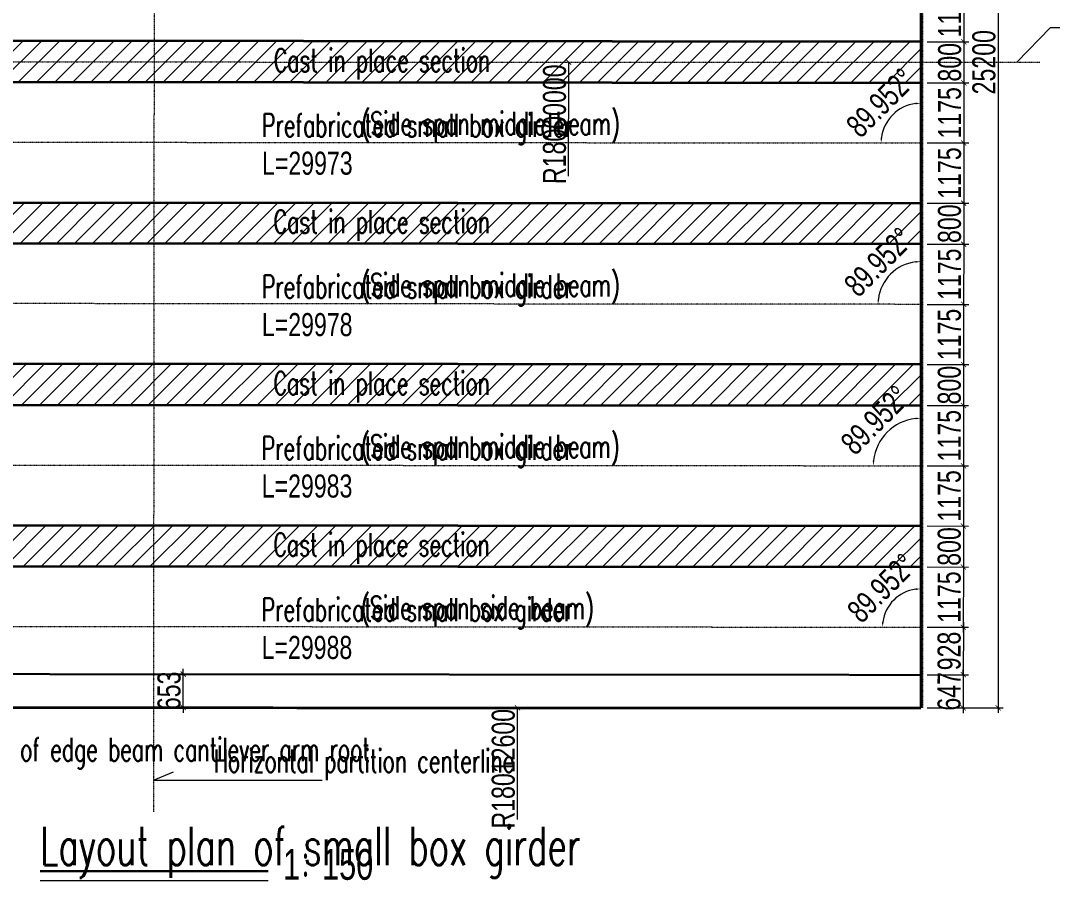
# Model space of a CAD drawing. Extents: x -2667085 to 4, y -2479164 to 2.
# Drawn here: x -2412467 to -2392323, y -2408643 to -2391865 of the extents above; entities that cross this region are included whole.
import ezdxf

# ---------------------------------------------------------------- set-up
doc = ezdxf.new("R2010")
doc.units = 0
doc.header["$MEASUREMENT"] = 0
doc.header["$PDMODE"] = 3
for name, pattern in [('DASHDOT', [1, 0.5, -0.25, 0, -0.25]), ('DASHED', [0.75, 0.5, -0.25]), ('ZXX0', [30, 13, -2, 0.5, -2, 12.5])]:
    doc.linetypes.add(name, pattern=pattern)
doc.layers.get('0').update_dxf_attribs({"linetype": 'CONTINUOUS'})
doc.layers.get('DEFPOINTS').update_dxf_attribs({"linetype": 'CONTINUOUS'})
for name, color, linetype, lineweight in [('桥－总－中心线', 1, 'ZXX0', 13), ('桥－构造轮廓－实线', 4, 'CONTINUOUS', 35), ('桥－构造轮廓－虚线', 3, 'DASHED', 25), ('桥－综合标注', 31, 'CONTINUOUS', 13), ('桥－综合说明', 7, 'CONTINUOUS', 13)]:
    doc.layers.add(name, color=color, linetype=linetype, lineweight=lineweight)
doc.styles.add('SMEDI', font='smsim.shx', dxfattribs={"width": 0.75, "bigfont": 'smfs.shx'})
doc.styles.add('TONGJI-FONT', font='simplex.shx', dxfattribs={"width": 0.65})
doc.dimstyles.new('1-150', dxfattribs={"dimtxt": 450, "dimasz": 100, "dimexe": 100, "dimexo": 125, "dimgap": 50, "dimtad": 1, "dimdec": 0, "dimtxsty": 'SMEDI', "dimblk": 'ARCHTICK', "dimcen": 2.5, "dimdle": 100, "dimclrd": 256, "dimclre": 256, "dimclrt": 256, "dimazin": 3, "dimtfac": 1, "dimtdec": 0, "dimtix": 1, "dimtmove": 2, "dimatfit": 3, "dimldrblk": 'ARCHTICK', "dimfxl": 2, "dimlwd": -1, "dimlwe": -1, "dimarcsym": 0})
doc.dimstyles.new('1-150角度', dxfattribs={"dimtxt": 450, "dimasz": 100, "dimexe": 100, "dimexo": 125, "dimgap": 5, "dimtad": 1, "dimdec": 3, "dimtxsty": 'SMEDI', "dimcen": 2.5, "dimdle": 100, "dimclrd": 256, "dimclre": 256, "dimclrt": 256, "dimadec": 3, "dimazin": 3, "dimtfac": 1, "dimtdec": 3, "dimtmove": 2, "dimatfit": 3, "dimldrblk": 'ARCHTICK', "dimfxl": 2, "dimlwd": -1, "dimlwe": -1, "dimarcsym": 0})

# ---------------------------------------------------------------- blocks, each defined once
blk = doc.blocks.new('_ArchTick')
at = {"color": 0, "linetype": 'ByBlock', "const_width": 0.15}
blk.add_lwpolyline([(-0.5, -0.5), (0.5, 0.5)], dxfattribs=at)
blk = doc.blocks.new('*D424')
at = {"layer": 'DEFPOINTS', "color": 0, "transparency": 16777216}
for p in [(-2394892, -2391102), (-2394892, -2392277), (-2394052, -2392278)]:
    blk.add_point(p, dxfattribs=at)
at = {"layer": '桥－综合标注', "transparency": 16777216}
for p, q in [((-2394051, -2391003), (-2394052, -2392378)), ((-2394767, -2391102), (-2393951, -2391103)), ((-2394767, -2392277), (-2393952, -2392278))]:
    blk.add_line(p, q, dxfattribs=at)
at = {"layer": '桥－综合标注', "transparency": 16777216, "xscale": 100, "yscale": 100, "zscale": 100}
for p, rotation in [((-2394051, -2391103), 89.95225351686926), ((-2394052, -2392278), 269.9522535168692)]:
    blk.add_blockref('_ArchTick', p, dxfattribs=dict(at, rotation=rotation))
at = {"layer": '桥－综合标注', "transparency": 16777216, "insert": (-2394327, -2391690), "char_height": 450, "attachment_point": 5, "rotation": 89.9523, "style": 'SMEDI'}
blk.add_mtext('\\A1;1175', dxfattribs=at)
blk = doc.blocks.new('*D425')
at = {"layer": 'DEFPOINTS', "color": 0, "transparency": 16777216}
for p in [(-2394892, -2392277), (-2394892, -2393077), (-2394053, -2393078)]:
    blk.add_point(p, dxfattribs=at)
at = {"layer": '桥－综合标注', "transparency": 16777216}
for p, q in [((-2394052, -2392178), (-2394053, -2393178)), ((-2394767, -2392277), (-2393952, -2392278)), ((-2394767, -2393077), (-2393953, -2393078))]:
    blk.add_line(p, q, dxfattribs=at)
at = {"layer": '桥－综合标注', "transparency": 16777216, "xscale": 100, "yscale": 100, "zscale": 100}
for p, rotation in [((-2394052, -2392278), 89.95225351686926), ((-2394053, -2393078), 269.9522535168692)]:
    blk.add_blockref('_ArchTick', p, dxfattribs=dict(at, rotation=rotation))
at = {"layer": '桥－综合标注', "transparency": 16777216, "insert": (-2394327, -2392678), "char_height": 450, "attachment_point": 5, "rotation": 89.9523, "style": 'SMEDI'}
blk.add_mtext('\\A1;800', dxfattribs=at)
blk = doc.blocks.new('*D426')
at = {"layer": 'DEFPOINTS', "color": 0, "transparency": 16777216}
for p in [(-2394892, -2393077), (-2394892, -2394252), (-2394054, -2394253)]:
    blk.add_point(p, dxfattribs=at)
at = {"layer": '桥－综合标注', "transparency": 16777216}
for p, q in [((-2394053, -2392978), (-2394054, -2394353)), ((-2394767, -2393077), (-2393953, -2393078)), ((-2394767, -2394252), (-2393954, -2394253))]:
    blk.add_line(p, q, dxfattribs=at)
at = {"layer": '桥－综合标注', "transparency": 16777216, "xscale": 100, "yscale": 100, "zscale": 100}
for p, rotation in [((-2394053, -2393078), 89.95225351686926), ((-2394054, -2394253), 269.9522535168692)]:
    blk.add_blockref('_ArchTick', p, dxfattribs=dict(at, rotation=rotation))
at = {"layer": '桥－综合标注', "transparency": 16777216, "insert": (-2394328, -2393665), "char_height": 450, "attachment_point": 5, "rotation": 89.9523, "style": 'SMEDI'}
blk.add_mtext('\\A1;1175', dxfattribs=at)
blk = doc.blocks.new('*D427')
at = {"layer": 'DEFPOINTS', "color": 0, "transparency": 16777216}
for p in [(-2394892, -2394252), (-2394892, -2395427), (-2394055, -2395428)]:
    blk.add_point(p, dxfattribs=at)
at = {"layer": '桥－综合标注', "transparency": 16777216}
for p, q in [((-2394054, -2394153), (-2394055, -2395528)), ((-2394767, -2394252), (-2393954, -2394253)), ((-2394767, -2395427), (-2393955, -2395428))]:
    blk.add_line(p, q, dxfattribs=at)
at = {"layer": '桥－综合标注', "transparency": 16777216, "xscale": 100, "yscale": 100, "zscale": 100}
for p, rotation in [((-2394054, -2394253), 89.95225351686926), ((-2394055, -2395428), 269.9522535168692)]:
    blk.add_blockref('_ArchTick', p, dxfattribs=dict(at, rotation=rotation))
at = {"layer": '桥－综合标注', "transparency": 16777216, "insert": (-2394329, -2394840), "char_height": 450, "attachment_point": 5, "rotation": 89.9523, "style": 'SMEDI'}
blk.add_mtext('\\A1;1175', dxfattribs=at)
blk = doc.blocks.new('*D428')
at = {"layer": 'DEFPOINTS', "color": 0, "transparency": 16777216}
for p in [(-2394892, -2395427), (-2394892, -2396227), (-2394055, -2396228)]:
    blk.add_point(p, dxfattribs=at)
at = {"layer": '桥－综合标注', "transparency": 16777216}
for p, q in [((-2394767, -2395427), (-2393955, -2395428)), ((-2394055, -2395328), (-2394055, -2396328)), ((-2394767, -2396227), (-2393955, -2396228))]:
    blk.add_line(p, q, dxfattribs=at)
at = {"layer": '桥－综合标注', "transparency": 16777216, "xscale": 100, "yscale": 100, "zscale": 100}
for p, rotation in [((-2394055, -2395428), 89.95225351686926), ((-2394055, -2396228), 269.9522535168692)]:
    blk.add_blockref('_ArchTick', p, dxfattribs=dict(at, rotation=rotation))
at = {"layer": '桥－综合标注', "transparency": 16777216, "insert": (-2394330, -2395828), "char_height": 450, "attachment_point": 5, "rotation": 89.9523, "style": 'SMEDI'}
blk.add_mtext('\\A1;800', dxfattribs=at)
blk = doc.blocks.new('*D429')
at = {"layer": 'DEFPOINTS', "color": 0, "transparency": 16777216}
for p in [(-2394892, -2396227), (-2394892, -2397402), (-2394056, -2397403)]:
    blk.add_point(p, dxfattribs=at)
at = {"layer": '桥－综合标注', "transparency": 16777216}
for p, q in [((-2394767, -2396227), (-2393955, -2396228)), ((-2394055, -2396128), (-2394056, -2397503)), ((-2394767, -2397402), (-2393956, -2397403))]:
    blk.add_line(p, q, dxfattribs=at)
at = {"layer": '桥－综合标注', "transparency": 16777216, "xscale": 100, "yscale": 100, "zscale": 100}
for p, rotation in [((-2394055, -2396228), 89.95225351686926), ((-2394056, -2397403), 269.9522535168692)]:
    blk.add_blockref('_ArchTick', p, dxfattribs=dict(at, rotation=rotation))
at = {"layer": '桥－综合标注', "transparency": 16777216, "insert": (-2394331, -2396815), "char_height": 450, "attachment_point": 5, "rotation": 89.9523, "style": 'SMEDI'}
blk.add_mtext('\\A1;1175', dxfattribs=at)
blk = doc.blocks.new('*D430')
at = {"layer": 'DEFPOINTS', "color": 0, "transparency": 16777216}
for p in [(-2394892, -2397402), (-2394892, -2398577), (-2394057, -2398578)]:
    blk.add_point(p, dxfattribs=at)
at = {"layer": '桥－综合标注', "transparency": 16777216}
for p, q in [((-2394767, -2397402), (-2393956, -2397403)), ((-2394056, -2397303), (-2394057, -2398678)), ((-2394767, -2398577), (-2393957, -2398578))]:
    blk.add_line(p, q, dxfattribs=at)
at = {"layer": '桥－综合标注', "transparency": 16777216, "xscale": 100, "yscale": 100, "zscale": 100}
for p, rotation in [((-2394056, -2397403), 89.95225351686926), ((-2394057, -2398578), 269.9522535168692)]:
    blk.add_blockref('_ArchTick', p, dxfattribs=dict(at, rotation=rotation))
at = {"layer": '桥－综合标注', "transparency": 16777216, "insert": (-2394332, -2397990), "char_height": 450, "attachment_point": 5, "rotation": 89.9523, "style": 'SMEDI'}
blk.add_mtext('\\A1;1175', dxfattribs=at)
blk = doc.blocks.new('*D431')
at = {"layer": 'DEFPOINTS', "color": 0, "transparency": 16777216}
for p in [(-2394892, -2398577), (-2394892, -2399377), (-2394058, -2399378)]:
    blk.add_point(p, dxfattribs=at)
at = {"layer": '桥－综合标注', "transparency": 16777216}
for p, q in [((-2394767, -2398577), (-2393957, -2398578)), ((-2394057, -2398478), (-2394058, -2399478)), ((-2394767, -2399377), (-2393958, -2399378))]:
    blk.add_line(p, q, dxfattribs=at)
at = {"layer": '桥－综合标注', "transparency": 16777216, "xscale": 100, "yscale": 100, "zscale": 100}
for p, rotation in [((-2394057, -2398578), 89.95225351686926), ((-2394058, -2399378), 269.9522535168692)]:
    blk.add_blockref('_ArchTick', p, dxfattribs=dict(at, rotation=rotation))
at = {"layer": '桥－综合标注', "transparency": 16777216, "insert": (-2394333, -2398978), "char_height": 450, "attachment_point": 5, "rotation": 89.9523, "style": 'SMEDI'}
blk.add_mtext('\\A1;800', dxfattribs=at)
blk = doc.blocks.new('*D432')
at = {"layer": 'DEFPOINTS', "color": 0, "transparency": 16777216}
for p in [(-2394892, -2399377), (-2394892, -2400552), (-2394059, -2400553)]:
    blk.add_point(p, dxfattribs=at)
at = {"layer": '桥－综合标注', "transparency": 16777216}
for p, q in [((-2394767, -2399377), (-2393958, -2399378)), ((-2394058, -2399278), (-2394059, -2400653)), ((-2394767, -2400552), (-2393959, -2400553))]:
    blk.add_line(p, q, dxfattribs=at)
at = {"layer": '桥－综合标注', "transparency": 16777216, "xscale": 100, "yscale": 100, "zscale": 100}
for p, rotation in [((-2394058, -2399378), 89.95225351686926), ((-2394059, -2400553), 269.9522535168692)]:
    blk.add_blockref('_ArchTick', p, dxfattribs=dict(at, rotation=rotation))
at = {"layer": '桥－综合标注', "transparency": 16777216, "insert": (-2394333, -2399965), "char_height": 450, "attachment_point": 5, "rotation": 89.9523, "style": 'SMEDI'}
blk.add_mtext('\\A1;1175', dxfattribs=at)
blk = doc.blocks.new('*D433')
at = {"layer": 'DEFPOINTS', "color": 0, "transparency": 16777216}
for p in [(-2394892, -2400552), (-2394892, -2401727), (-2394060, -2401728)]:
    blk.add_point(p, dxfattribs=at)
at = {"layer": '桥－综合标注', "transparency": 16777216}
for p, q in [((-2394059, -2400453), (-2394060, -2401828)), ((-2394767, -2400552), (-2393959, -2400553)), ((-2394767, -2401727), (-2393960, -2401728))]:
    blk.add_line(p, q, dxfattribs=at)
at = {"layer": '桥－综合标注', "transparency": 16777216, "xscale": 100, "yscale": 100, "zscale": 100}
for p, rotation in [((-2394059, -2400553), 89.95225351686926), ((-2394060, -2401728), 269.9522535168692)]:
    blk.add_blockref('_ArchTick', p, dxfattribs=dict(at, rotation=rotation))
at = {"layer": '桥－综合标注', "transparency": 16777216, "insert": (-2394334, -2401140), "char_height": 450, "attachment_point": 5, "rotation": 89.9523, "style": 'SMEDI'}
blk.add_mtext('\\A1;1175', dxfattribs=at)
blk = doc.blocks.new('*D434')
at = {"layer": 'DEFPOINTS', "color": 0, "transparency": 16777216}
for p in [(-2394892, -2401727), (-2394892, -2402527), (-2394061, -2402528)]:
    blk.add_point(p, dxfattribs=at)
at = {"layer": '桥－综合标注', "transparency": 16777216}
for p, q in [((-2394060, -2401628), (-2394061, -2402628)), ((-2394767, -2401727), (-2393960, -2401728)), ((-2394767, -2402527), (-2393961, -2402528))]:
    blk.add_line(p, q, dxfattribs=at)
at = {"layer": '桥－综合标注', "transparency": 16777216, "xscale": 100, "yscale": 100, "zscale": 100}
for p, rotation in [((-2394060, -2401728), 89.95225351686926), ((-2394061, -2402528), 269.9522535168692)]:
    blk.add_blockref('_ArchTick', p, dxfattribs=dict(at, rotation=rotation))
at = {"layer": '桥－综合标注', "transparency": 16777216, "insert": (-2394335, -2402128), "char_height": 450, "attachment_point": 5, "rotation": 89.9523, "style": 'SMEDI'}
blk.add_mtext('\\A1;800', dxfattribs=at)
blk = doc.blocks.new('*D435')
at = {"layer": 'DEFPOINTS', "color": 0, "transparency": 16777216}
for p in [(-2394892, -2402527), (-2394892, -2403702), (-2394062, -2403703)]:
    blk.add_point(p, dxfattribs=at)
at = {"layer": '桥－综合标注', "transparency": 16777216}
for p, q in [((-2394061, -2402428), (-2394062, -2403803)), ((-2394767, -2402527), (-2393961, -2402528)), ((-2394767, -2403702), (-2393962, -2403703))]:
    blk.add_line(p, q, dxfattribs=at)
at = {"layer": '桥－综合标注', "transparency": 16777216, "xscale": 100, "yscale": 100, "zscale": 100}
for p, rotation in [((-2394061, -2402528), 89.95225351686926), ((-2394062, -2403703), 269.9522535168692)]:
    blk.add_blockref('_ArchTick', p, dxfattribs=dict(at, rotation=rotation))
at = {"layer": '桥－综合标注', "transparency": 16777216, "insert": (-2394336, -2403115), "char_height": 450, "attachment_point": 5, "rotation": 89.9523, "style": 'SMEDI'}
blk.add_mtext('\\A1;1175', dxfattribs=at)
blk = doc.blocks.new('*D436')
at = {"layer": 'DEFPOINTS', "color": 0, "transparency": 16777216}
for p in [(-2394892, -2403702), (-2394892, -2404630), (-2394062, -2404631)]:
    blk.add_point(p, dxfattribs=at)
at = {"layer": '桥－综合标注', "transparency": 16777216}
for p, q in [((-2394061, -2403603), (-2394062, -2404731)), ((-2394767, -2403702), (-2393962, -2403703)), ((-2394767, -2404630), (-2393962, -2404631))]:
    blk.add_line(p, q, dxfattribs=at)
at = {"layer": '桥－综合标注', "transparency": 16777216, "xscale": 100, "yscale": 100, "zscale": 100}
for p, rotation in [((-2394062, -2403703), 89.95225351686926), ((-2394062, -2404631), 269.9522535168692)]:
    blk.add_blockref('_ArchTick', p, dxfattribs=dict(at, rotation=rotation))
at = {"layer": '桥－综合标注', "transparency": 16777216, "insert": (-2394337, -2404167), "char_height": 450, "attachment_point": 5, "rotation": 89.9523, "style": 'SMEDI'}
blk.add_mtext('\\A1;928', dxfattribs=at)
blk = doc.blocks.new('*D437')
at = {"layer": 'DEFPOINTS', "color": 0, "transparency": 16777216}
for p in [(-2394892, -2404630), (-2394892, -2405277), (-2394063, -2405278)]:
    blk.add_point(p, dxfattribs=at)
at = {"layer": '桥－综合标注', "transparency": 16777216}
for p, q in [((-2394767, -2404630), (-2393962, -2404631)), ((-2394062, -2404631), (-2394063, -2405278)), ((-2394062, -2404631), (-2394062, -2404531)), ((-2394767, -2405277), (-2393963, -2405278)), ((-2394063, -2405278), (-2394063, -2405378))]:
    blk.add_line(p, q, dxfattribs=at)
at = {"layer": '桥－综合标注', "transparency": 16777216, "xscale": 100, "yscale": 100, "zscale": 100}
for p, rotation in [((-2394062, -2404631), 269.9522535168692), ((-2394063, -2405278), 89.95225351686925)]:
    blk.add_blockref('_ArchTick', p, dxfattribs=dict(at, rotation=rotation))
at = {"layer": '桥－综合标注', "transparency": 16777216, "insert": (-2394338, -2404954), "char_height": 450, "attachment_point": 5, "rotation": 89.9523, "style": 'SMEDI'}
blk.add_mtext('\\A1;647', dxfattribs=at)
blk = doc.blocks.new('*D438')
at = {"layer": 'DEFPOINTS', "color": 0, "transparency": 16777216}
for p in [(-2394892, -2380077), (-2394892, -2405277), (-2393383, -2405277)]:
    blk.add_point(p, dxfattribs=at)
at = {"layer": '桥－综合标注', "transparency": 16777216}
for p, q in [((-2394767, -2380077), (-2393283, -2380077)), ((-2393383, -2379977), (-2393383, -2405377)), ((-2394767, -2405277), (-2393283, -2405277))]:
    blk.add_line(p, q, dxfattribs=at)
at = {"layer": '桥－综合标注', "transparency": 16777216, "xscale": 100, "yscale": 100, "zscale": 100}
for p, rotation in [((-2393383, -2380077), 90), ((-2393383, -2405277), 270)]:
    blk.add_blockref('_ArchTick', p, dxfattribs=dict(at, rotation=rotation))
at = {"layer": '桥－综合标注', "transparency": 16777216, "insert": (-2393658, -2392677), "char_height": 450, "attachment_point": 5, "rotation": 90, "style": 'SMEDI'}
blk.add_mtext('\\A1;25200', dxfattribs=at)
blk = doc.blocks.new('*D439')
at = {"layer": 'DEFPOINTS', "color": 0, "transparency": 16777216}
for p in [(-2424838, -2378052), (-2424844, -2381627), (-2394892, -2381652), (-2424414, -2382373), (-2424883, -2405252)]:
    blk.add_point(p, dxfattribs=at)
at = {"layer": '桥－综合标注', "transparency": 16777216}
blk.add_arc((-2424844, -2381627), 861, 276.5638, 353.2929, dxfattribs=at)
for points in [[(-2424005, -2381727), (-2423972, -2381729), (-2423983, -2381628)], [(-2424744, -2382499), (-2424746, -2382466), (-2424845, -2382488)]]:
    blk.add_solid(points, dxfattribs=at)
at = {"layer": '桥－综合标注', "transparency": 16777216, "insert": (-2424003, -2382470), "char_height": 450, "attachment_point": 5, "rotation": 44.9284, "style": 'SMEDI'}
blk.add_mtext('\\A1;90.048°', dxfattribs=at)
blk = doc.blocks.new('*D440')
at = {"layer": 'DEFPOINTS', "color": 0, "transparency": 16777216}
for p in [(-2424838, -2378052), (-2424849, -2384777), (-2394892, -2384802), (-2424366, -2385617), (-2424883, -2405252)]:
    blk.add_point(p, dxfattribs=at)
at = {"layer": '桥－综合标注', "transparency": 16777216}
blk.add_arc((-2424849, -2384777), 969, 275.8222, 354.0345, dxfattribs=at)
for points in [[(-2423902, -2384877), (-2423869, -2384879), (-2423880, -2384778)], [(-2424750, -2385758), (-2424751, -2385724), (-2424850, -2385746)]]:
    blk.add_solid(points, dxfattribs=at)
at = {"layer": '桥－综合标注', "transparency": 16777216, "insert": (-2423932, -2385697), "char_height": 450, "attachment_point": 5, "rotation": 44.9284, "style": 'SMEDI'}
blk.add_mtext('\\A1;90.048°', dxfattribs=at)
blk = doc.blocks.new('*D441')
at = {"layer": 'DEFPOINTS', "color": 0, "transparency": 16777216}
for p in [(-2424838, -2378052), (-2424854, -2387927), (-2394892, -2387952), (-2424336, -2388828), (-2424883, -2405252)]:
    blk.add_point(p, dxfattribs=at)
at = {"layer": '桥－综合标注', "transparency": 16777216}
for start, end in [(5.4658, 10.9794), (269.9045, 359.9523), (258.8774, 264.391)]:
    blk.add_arc((-2424854, -2387927), 1040, start, end, dxfattribs=at)
for points in [[(-2423803, -2387827), (-2423836, -2387829), (-2423815, -2387928)], [(-2424955, -2388945), (-2424957, -2388979), (-2424856, -2388967)]]:
    blk.add_solid(points, dxfattribs=at)
at = {"layer": '桥－综合标注', "transparency": 16777216, "insert": (-2424282, -2388500), "char_height": 450, "attachment_point": 5, "rotation": 44.9284, "style": 'SMEDI'}
blk.add_mtext('\\A1;90.048°', dxfattribs=at)
blk = doc.blocks.new('*D442')
at = {"layer": 'DEFPOINTS', "color": 0, "transparency": 16777216}
for p in [(-2424838, -2378052), (-2424859, -2391077), (-2394892, -2391102), (-2424364, -2391939), (-2424883, -2405252)]:
    blk.add_point(p, dxfattribs=at)
at = {"layer": '桥－综合标注', "transparency": 16777216}
blk.add_arc((-2424859, -2391077), 994, 275.6715, 354.1852, dxfattribs=at)
for points in [[(-2423887, -2391177), (-2423854, -2391179), (-2423865, -2391078)], [(-2424760, -2392083), (-2424762, -2392050), (-2424861, -2392071)]]:
    blk.add_solid(points, dxfattribs=at)
at = {"layer": '桥－综合标注', "transparency": 16777216, "insert": (-2423924, -2392015), "char_height": 450, "attachment_point": 5, "rotation": 44.9284, "style": 'SMEDI'}
blk.add_mtext('\\A1;90.048°', dxfattribs=at)
blk = doc.blocks.new('*D443')
at = {"layer": 'DEFPOINTS', "color": 0, "transparency": 16777216}
for p in [(-2424838, -2378052), (-2424865, -2394227), (-2394892, -2394252), (-2424346, -2395128), (-2424883, -2405252)]:
    blk.add_point(p, dxfattribs=at)
at = {"layer": '桥－综合标注', "transparency": 16777216}
for start, end in [(269.9045, 359.9523), (5.4693, 10.9863), (258.8704, 264.3875)]:
    blk.add_arc((-2424865, -2394227), 1039, start, end, dxfattribs=at)
for points in [[(-2423814, -2394127), (-2423847, -2394129), (-2423826, -2394228)], [(-2424965, -2395245), (-2424967, -2395278), (-2424866, -2395266)]]:
    blk.add_solid(points, dxfattribs=at)
at = {"layer": '桥－综合标注', "transparency": 16777216, "insert": (-2424293, -2394800), "char_height": 450, "attachment_point": 5, "rotation": 44.9284, "style": 'SMEDI'}
blk.add_mtext('\\A1;90.048°', dxfattribs=at)
blk = doc.blocks.new('*D444')
at = {"layer": 'DEFPOINTS', "color": 0, "transparency": 16777216}
for p in [(-2424838, -2378052), (-2424870, -2397377), (-2394892, -2397402), (-2424370, -2398246), (-2424883, -2405252)]:
    blk.add_point(p, dxfattribs=at)
at = {"layer": '桥－综合标注', "transparency": 16777216}
blk.add_arc((-2424870, -2397377), 1002, 275.6262, 354.2306, dxfattribs=at)
for points in [[(-2423890, -2397477), (-2423857, -2397479), (-2423868, -2397378)], [(-2424771, -2398391), (-2424772, -2398358), (-2424872, -2398379)]]:
    blk.add_solid(points, dxfattribs=at)
at = {"layer": '桥－综合标注', "transparency": 16777216, "insert": (-2423929, -2398320), "char_height": 450, "attachment_point": 5, "rotation": 44.9284, "style": 'SMEDI'}
blk.add_mtext('\\A1;90.048°', dxfattribs=at)
blk = doc.blocks.new('*D445')
at = {"layer": 'DEFPOINTS', "color": 0, "transparency": 16777216}
for p in [(-2424838, -2378052), (-2424875, -2400527), (-2394892, -2400552), (-2424410, -2401336), (-2424883, -2405252)]:
    blk.add_point(p, dxfattribs=at)
at = {"layer": '桥－综合标注', "transparency": 16777216}
blk.add_arc((-2424875, -2400527), 933, 276.0465, 353.8102, dxfattribs=at)
for points in [[(-2423964, -2400627), (-2423931, -2400629), (-2423942, -2400528)], [(-2424776, -2401472), (-2424778, -2401439), (-2424877, -2401461)]]:
    blk.add_solid(points, dxfattribs=at)
at = {"layer": '桥－综合标注', "transparency": 16777216, "insert": (-2423983, -2401422), "char_height": 450, "attachment_point": 5, "rotation": 44.9284, "style": 'SMEDI'}
blk.add_mtext('\\A1;90.048°', dxfattribs=at)
blk = doc.blocks.new('*D446')
at = {"layer": 'DEFPOINTS', "color": 0, "transparency": 16777216}
for p in [(-2424838, -2378052), (-2424880, -2403677), (-2394892, -2403702), (-2424488, -2404359), (-2424883, -2405252)]:
    blk.add_point(p, dxfattribs=at)
at = {"layer": '桥－综合标注', "transparency": 16777216}
blk.add_arc((-2424880, -2403677), 787, 277.1902, 352.6666, dxfattribs=at)
for points in [[(-2424116, -2403777), (-2424083, -2403779), (-2424093, -2403678)], [(-2424781, -2404475), (-2424783, -2404441), (-2424882, -2404464)]]:
    blk.add_solid(points, dxfattribs=at)
at = {"layer": '桥－综合标注', "transparency": 16777216, "insert": (-2424092, -2404468), "char_height": 450, "attachment_point": 5, "rotation": 44.9284, "style": 'SMEDI'}
blk.add_mtext('\\A1;90.048°', dxfattribs=at)
blk = doc.blocks.new('*D447')
at = {"layer": 'DEFPOINTS', "color": 0, "transparency": 16777216}
for p in [(-2394892, -2380077), (-2395266, -2403054), (-2424880, -2403677), (-2394892, -2403702), (-2394892, -2405277)]:
    blk.add_point(p, dxfattribs=at)
at = {"layer": '桥－综合标注', "transparency": 16777216}
blk.add_arc((-2394892, -2403702), 748, 97.6659, 172.2864, dxfattribs=at)
for points in [[(-2394993, -2402944), (-2394991, -2402978), (-2394892, -2402954)], [(-2395617, -2403603), (-2395650, -2403601), (-2395640, -2403702)]]:
    blk.add_solid(points, dxfattribs=at)
at = {"layer": '桥－综合标注', "transparency": 16777216, "insert": (-2395654, -2402940), "char_height": 450, "attachment_point": 5, "rotation": 44.9761, "style": 'SMEDI'}
blk.add_mtext('\\A1;89.952°', dxfattribs=at)
blk = doc.blocks.new('*D448')
at = {"layer": 'DEFPOINTS', "color": 0, "transparency": 16777216}
for p in [(-2394892, -2380077), (-2395356, -2399748), (-2424875, -2400527), (-2394892, -2400552), (-2394892, -2405277)]:
    blk.add_point(p, dxfattribs=at)
at = {"layer": '桥－综合标注', "transparency": 16777216}
blk.add_arc((-2394892, -2400552), 928, 96.1763, 173.7759, dxfattribs=at)
for points in [[(-2394993, -2399613), (-2394991, -2399646), (-2394892, -2399624)], [(-2395798, -2400453), (-2395831, -2400451), (-2395820, -2400551)]]:
    blk.add_solid(points, dxfattribs=at)
at = {"layer": '桥－综合标注', "transparency": 16777216, "insert": (-2395781, -2399662), "char_height": 450, "attachment_point": 5, "rotation": 44.9761, "style": 'SMEDI'}
blk.add_mtext('\\A1;89.952°', dxfattribs=at)
blk = doc.blocks.new('*D449')
at = {"layer": 'DEFPOINTS', "color": 0, "transparency": 16777216}
for p in [(-2394892, -2380077), (-2395309, -2396679), (-2424870, -2397377), (-2394892, -2397402), (-2394892, -2405277)]:
    blk.add_point(p, dxfattribs=at)
at = {"layer": '桥－综合标注', "transparency": 16777216}
blk.add_arc((-2394892, -2397402), 835, 96.8687, 173.0835, dxfattribs=at)
for points in [[(-2394993, -2396557), (-2394991, -2396590), (-2394892, -2396568)], [(-2395704, -2397303), (-2395737, -2397301), (-2395727, -2397402)]]:
    blk.add_solid(points, dxfattribs=at)
at = {"layer": '桥－综合标注', "transparency": 16777216, "insert": (-2395715, -2396578), "char_height": 450, "attachment_point": 5, "rotation": 44.9761, "style": 'SMEDI'}
blk.add_mtext('\\A1;89.952°', dxfattribs=at)
blk = doc.blocks.new('*D450')
at = {"layer": 'DEFPOINTS', "color": 0, "transparency": 16777216}
for p in [(-2394892, -2380077), (-2395280, -2393580), (-2424865, -2394227), (-2394892, -2394252), (-2394892, -2405277)]:
    blk.add_point(p, dxfattribs=at)
at = {"layer": '桥－综合标注', "transparency": 16777216}
blk.add_arc((-2394892, -2394252), 776, 97.3861, 172.5662, dxfattribs=at)
for points in [[(-2394993, -2393466), (-2394991, -2393499), (-2394892, -2393476)], [(-2395645, -2394153), (-2395678, -2394151), (-2395668, -2394252)]]:
    blk.add_solid(points, dxfattribs=at)
at = {"layer": '桥－综合标注', "transparency": 16777216, "insert": (-2395674, -2393470), "char_height": 450, "attachment_point": 5, "rotation": 44.9761, "style": 'SMEDI'}
blk.add_mtext('\\A1;89.952°', dxfattribs=at)
blk = doc.blocks.new('*D451')
at = {"layer": 'DEFPOINTS', "color": 0, "transparency": 16777216}
for p in [(-2394892, -2380077), (-2395313, -2390373), (-2424859, -2391077), (-2394892, -2391102), (-2394892, -2405277)]:
    blk.add_point(p, dxfattribs=at)
at = {"layer": '桥－综合标注', "transparency": 16777216}
blk.add_arc((-2394892, -2391102), 842, 96.8127, 173.1395, dxfattribs=at)
for points in [[(-2394993, -2390250), (-2394991, -2390283), (-2394892, -2390261)], [(-2395711, -2391003), (-2395744, -2391001), (-2395734, -2391102)]]:
    blk.add_solid(points, dxfattribs=at)
at = {"layer": '桥－综合标注', "transparency": 16777216, "insert": (-2395720, -2390274), "char_height": 450, "attachment_point": 5, "rotation": 44.9761, "style": 'SMEDI'}
blk.add_mtext('\\A1;89.952°', dxfattribs=at)
blk = doc.blocks.new('*D452')
at = {"layer": 'DEFPOINTS', "color": 0, "transparency": 16777216}
for p in [(-2394892, -2380077), (-2395310, -2387228), (-2424854, -2387927), (-2394892, -2387952), (-2394892, -2405277)]:
    blk.add_point(p, dxfattribs=at)
at = {"layer": '桥－综合标注', "transparency": 16777216}
blk.add_arc((-2394892, -2387952), 836, 96.8552, 173.0971, dxfattribs=at)
for points in [[(-2394993, -2387105), (-2394991, -2387139), (-2394892, -2387116)], [(-2395706, -2387853), (-2395739, -2387851), (-2395728, -2387952)]]:
    blk.add_solid(points, dxfattribs=at)
at = {"layer": '桥－综合标注', "transparency": 16777216, "insert": (-2395716, -2387127), "char_height": 450, "attachment_point": 5, "rotation": 44.9761, "style": 'SMEDI'}
blk.add_mtext('\\A1;89.952°', dxfattribs=at)
blk = doc.blocks.new('*D453')
at = {"layer": 'DEFPOINTS', "color": 0, "transparency": 16777216}
for p in [(-2394892, -2380077), (-2395280, -2384130), (-2424849, -2384777), (-2394892, -2384802), (-2394892, -2405277)]:
    blk.add_point(p, dxfattribs=at)
at = {"layer": '桥－综合标注', "transparency": 16777216}
blk.add_arc((-2394892, -2384802), 776, 97.3904, 172.5618, dxfattribs=at)
for points in [[(-2394993, -2384016), (-2394991, -2384050), (-2394892, -2384026)], [(-2395645, -2384703), (-2395678, -2384701), (-2395668, -2384802)]]:
    blk.add_solid(points, dxfattribs=at)
at = {"layer": '桥－综合标注', "transparency": 16777216, "insert": (-2395674, -2384020), "char_height": 450, "attachment_point": 5, "rotation": 44.9761, "style": 'SMEDI'}
blk.add_mtext('\\A1;89.952°', dxfattribs=at)
blk = doc.blocks.new('*D454')
at = {"layer": 'DEFPOINTS', "color": 0, "transparency": 16777216}
for p in [(-2394892, -2380077), (-2395189, -2381138), (-2424844, -2381627), (-2394892, -2381652), (-2394892, -2405277)]:
    blk.add_point(p, dxfattribs=at)
at = {"layer": '桥－综合标注', "transparency": 16777216}
blk.add_arc((-2394892, -2381652), 594, 99.6623, 170.2899, dxfattribs=at)
for points in [[(-2394993, -2381050), (-2394990, -2381084), (-2394892, -2381059)], [(-2395461, -2381554), (-2395494, -2381551), (-2395486, -2381652)]]:
    blk.add_solid(points, dxfattribs=at)
at = {"layer": '桥－综合标注', "transparency": 16777216, "insert": (-2395556, -2380988), "char_height": 450, "attachment_point": 5, "rotation": 44.9761, "style": 'SMEDI'}
blk.add_mtext('\\A1;89.952°', dxfattribs=at)
blk = doc.blocks.new('*D456')
at = {"layer": 'DEFPOINTS', "color": 0, "transparency": 16777216}
for p in [(-2409872, -2404618), (-2409292, -2404618), (-2409873, -2405271)]:
    blk.add_point(p, dxfattribs=at)
at = {"layer": '桥－综合标注', "transparency": 16777216}
for p, q in [((-2409747, -2404618), (-2409192, -2404618)), ((-2409293, -2405271), (-2409292, -2404618)), ((-2409292, -2404618), (-2409292, -2404518)), ((-2409748, -2405271), (-2409193, -2405272)), ((-2409293, -2405271), (-2409293, -2405371))]:
    blk.add_line(p, q, dxfattribs=at)
at = {"layer": '桥－综合标注', "transparency": 16777216, "xscale": 100, "yscale": 100, "zscale": 100}
for p, rotation in [((-2409292, -2404618), 269.952253516853), ((-2409293, -2405271), 89.95225351685305)]:
    blk.add_blockref('_ArchTick', p, dxfattribs=dict(at, rotation=rotation))
at = {"layer": '桥－综合标注', "transparency": 16777216, "insert": (-2409567, -2404945), "char_height": 450, "attachment_point": 5, "rotation": 89.9523, "style": 'SMEDI'}
blk.add_mtext('\\A1;653', dxfattribs=at)

msp = doc.modelspace()

# ---------------------------------------------------------------- hatches: boundary and pattern name
at = {"layer": '桥－综合标注'}
h = msp.add_hatch(dxfattribs=at)
h.set_pattern_fill('ANSI31', color=8, scale=2000, style=0)
h.paths.add_polyline_path([(-2424845.5811, -2382802.2726), (-2424846.9145, -2383602.2707), (-2394892.0117, -2383627.2331), (-2394892.0117, -2382827.2339)])
h.paths.add_polyline_path([(-2424850.8311, -2385952.2682), (-2424852.1645, -2386752.2663), (-2394892.0117, -2386777.2331), (-2394892.0117, -2385977.2339)])
h.paths.add_polyline_path([(-2424856.0811, -2389102.2638), (-2424857.4145, -2389902.2619), (-2394892.0117, -2389927.2331), (-2394892.0117, -2389127.2339)])
h.paths.add_polyline_path([(-2424861.3311, -2392252.2595), (-2424861.9978, -2392652.2585, 0.00041625), (-2394892.0117, -2392677.2585), (-2394892.0117, -2392277.2339)])
h.paths.add_polyline_path([(-2394892.0117, -2393077.2331), (-2394892.0117, -2392677.2585, -0.00041625), (-2424861.9978, -2392652.2585), (-2424862.6645, -2393052.2575)])
h.paths.add_polyline_path([(-2424866.5811, -2395402.2551), (-2424867.9145, -2396202.2532), (-2394892.0117, -2396227.2331), (-2394892.0117, -2395427.2339)])
h.paths.add_polyline_path([(-2424871.8311, -2398552.2507), (-2424873.1645, -2399352.2488), (-2394892.0117, -2399377.2331), (-2394892.0117, -2398577.2339)])
h.paths.add_polyline_path([(-2394892.0117, -2402527.2331), (-2394892.0117, -2401727.2339), (-2424877.0811, -2401702.2463), (-2424878.4145, -2402502.2444)])

# ---------------------------------------------------------------- linework, layer by layer
at = {"layer": '桥－总－中心线', "linetype": 'DASHDOT', "ltscale": 5}
for p, q in [((-2394862.0117, -2378077.2585), (-2394862.0117, -2405277.2585)), ((-2409850.8985, -2379337.2776), (-2409874.2043, -2407304.2478)), ((-2424864.6228, -2394227.2563), (-2394892.0117, -2394252.2335)), ((-2394892.0117, -2397402.2335), (-2424869.8728, -2397377.2519)), ((-2424875.1228, -2400527.2476), (-2394892.0117, -2400552.2335)), ((-2424880.3728, -2403677.2432), (-2394892.0117, -2403702.2335))]:
    msp.add_line(p, q, dxfattribs=at)
msp.add_arc((-2394862.0116, 15607322.7334), 17999999.9919, 269.89524530196, 270.00729424343, dxfattribs=at)
at = {"layer": '桥－构造轮廓－实线'}
for p, q in [((-2394892.0117, -2380077.2585), (-2394892.0117, -2405277.2585)), ((-2394892.0117, -2392277.2339), (-2424861.3311, -2392252.2595)), ((-2424862.6645, -2393052.2575), (-2394892.0117, -2393077.2331)), ((-2424866.5811, -2395402.2551), (-2394892.0117, -2395427.2339)), ((-2394892.0117, -2396227.2331), (-2424867.9145, -2396202.2532)), ((-2394892.0117, -2398577.2339), (-2424871.8311, -2398552.2507)), ((-2424873.1645, -2399352.2488), (-2394892.0117, -2399377.2331)), ((-2424877.0811, -2401702.2463), (-2394892.0117, -2401727.2339)), ((-2424878.4145, -2402502.2444), (-2394892.0117, -2402527.2331))]:
    msp.add_line(p, q, dxfattribs=at)
msp.add_arc((-2394862.0116, 15607322.7334), 18012599.9919, 269.90450703389, 269.99990457362, dxfattribs=at)
at = {"layer": '桥－构造轮廓－虚线', "color": 3, "linetype": 'DASHED', "ltscale": 2}
msp.add_line((-2424881.9195, -2404605.2422), (-2394892.0117, -2404630.2338), dxfattribs=at)
at = {"layer": '桥－综合标注'}
for p, q in [((-2392360.0629, -2392002.0631), (-2393015.4116, -2392677.1638)), ((-2392360.0629, -2392002.0631), (-2389744.1718, -2392002.0631)), ((-2401767.3427, -2394899.6841), (-2401766.4897, -2392675.9343)), ((-2402767.4265, -2407454.2739), (-2402766.4704, -2405275.5241)), ((-2409873.6918, -2406689.2119), (-2409479.0508, -2406524.0103)), ((-2409873.6918, -2406689.2119), (-2406581.3201, -2406689.2119))]:
    msp.add_line(p, q, dxfattribs=at)
at = {"layer": '桥－综合说明'}
msp.add_line((-2412087.1792, -2408643.2289), (-2407630.8935, -2408643.2289), dxfattribs=at)
at = {"layer": '桥－综合说明', "const_width": 50}
msp.add_lwpolyline([(-2412087.1792, -2408464.8519), (-2407630.8935, -2408464.8519)], dxfattribs=at)

# ---------------------------------------------------------------- block references
at = {"layer": '桥－综合标注', "xscale": 100, "yscale": 100, "zscale": 100}
for p, rotation in [((-2401766.4897, -2392675.9343), 89.97802236324918), ((-2402766.4704, -2405275.5241), 89.97485692569855)]:
    msp.add_blockref('_ArchTick', p, dxfattribs=dict(at, rotation=rotation))

# ---------------------------------------------------------------- texts
at = {"layer": '桥－综合标注', "char_height": 450, "attachment_point": 5, "style": 'SMEDI'}
for s, insert, rotation in [('\\A1;R18000000', (-2402041.9545, -2393887.7037), 89.97802236), ('\\A1;R18012600', (-2403041.9923, -2406464.7784), 89.97485693)]:
    msp.add_mtext(s, dxfattribs=dict(at, insert=insert, rotation=rotation))
at = {"layer": '桥－综合说明'}
for s, height, style, width, p in [('Cast in place section', 450, 'TONGJI-FONT', 0.65, (-2407523.1424, -2392864.9439)), ('(Side span middle beam)', 450, 'TONGJI-FONT', 0.65, (-2405814.297, -2394097.0237)), ('Prefabricated small box girder', 450, 'TONGJI-FONT', 0.65, (-2407753.8904, -2394133.4024)), ('L=29973', 450, 'SMEDI', 0.75, (-2407753.8904, -2394872.4175)), ('Cast in place section', 450, 'TONGJI-FONT', 0.65, (-2407525.7674, -2396014.9417)), ('Prefabricated small box girder', 450, 'TONGJI-FONT', 0.65, (-2407756.5154, -2397283.4003)), ('(Side span middle beam)', 450, 'TONGJI-FONT', 0.65, (-2405816.922, -2397247.0215)), ('L=29978', 450, 'SMEDI', 0.75, (-2407756.5154, -2398022.4153)), ('Cast in place section', 450, 'TONGJI-FONT', 0.65, (-2407528.3924, -2399164.9395)), ('(Side span middle beam)', 450, 'TONGJI-FONT', 0.65, (-2405819.547, -2400397.0193)), ('Prefabricated small box girder', 450, 'TONGJI-FONT', 0.65, (-2407759.1404, -2400433.3981)), ('L=29983', 450, 'SMEDI', 0.75, (-2407759.1404, -2401172.4131)), ('Cast in place section', 450, 'TONGJI-FONT', 0.65, (-2407531.0174, -2402314.9374)), ('(Side span side beam)', 450, 'TONGJI-FONT', 0.65, (-2405822.172, -2403547.0171)), ('Prefabricated small box girder', 450, 'TONGJI-FONT', 0.65, (-2407761.7654, -2403583.3959)), ('L=29988', 450, 'SMEDI', 0.75, (-2407761.7654, -2404322.4109)), ('Bottom edge line of edge beam cantilever arm root', 450, 'TONGJI-FONT', 0.65, (-2416085.6125, -2406314.5208)), ('Horizontal partition centerline', 450, 'TONGJI-FONT', 0.65, (-2408695.521, -2406536.983)), ('Layout plan of small box girder', 750, 'TONGJI-FONT', 0.65, (-2412082.9239, -2408346.7094)), ('1：150', 600, 'SMEDI', 0.75, (-2407346.2255, -2408632.0022))]:
    msp.add_text(s, height=height, dxfattribs=dict(at, style=style, width=width)).set_placement(p)

# ---------------------------------------------------------------- dimensions: what is measured, and where the dimension line sits
at = {"layer": '桥－综合标注'}
for base, line1, line2, picture, middle in [((-2424346.4102, -2395127.7128), ((-2424837.6645, -2378052.2788), (-2424882.9978, -2405252.241)), ((-2424864.6228, -2394227.2563), (-2394892.0117, -2394252.2335)), '*D443', (-2424293.3416, -2394799.9675)), ((-2424335.5829, -2388828.2902), ((-2424837.6645, -2378052.2788), (-2424882.9978, -2405252.241)), ((-2424854.1228, -2387927.2651), (-2394892.0117, -2387952.2335)), '*D441', (-2424282.3782, -2388500.4409)), ((-2424487.8451, -2404359.3071), ((-2424837.6645, -2378052.2788), (-2424882.9978, -2405252.241)), ((-2424880.3728, -2403677.2432), (-2394892.0117, -2403702.2335)), '*D446', (-2424091.5583, -2404468.0322)), ((-2424414.2231, -2382373.4072), ((-2424837.6645, -2378052.2788), (-2424882.9978, -2405252.241)), ((-2424843.6228, -2381627.2738), (-2394892.0117, -2381652.2335)), '*D439', (-2424002.603, -2382470.3988)), ((-2424409.5974, -2401336.1538), ((-2424837.6645, -2378052.2788), (-2424882.9978, -2405252.241)), ((-2424875.1228, -2400527.2476), (-2394892.0117, -2400552.2335)), '*D445', (-2423982.9543, -2401421.6493)), ((-2424365.7196, -2385616.806), ((-2424837.6645, -2378052.2788), (-2424882.9978, -2405252.241)), ((-2394892.0117, -2384802.2335), (-2424848.8728, -2384777.2694)), '*D440', (-2423931.7459, -2385696.692)), ((-2424363.605, -2391938.7166), ((-2424837.6645, -2378052.2788), (-2424882.9978, -2405252.241)), ((-2394892.0117, -2391102.2335), (-2424859.3728, -2391077.2607)), '*D442', (-2423924.3856, -2392014.5883)), ((-2424370.179, -2398245.5298), ((-2424837.6645, -2378052.2788), (-2424882.9978, -2405252.241)), ((-2394892.0117, -2397402.2335), (-2424869.8728, -2397377.2519)), '*D444', (-2423929.3269, -2398320.1522)), ((-2395265.8183, -2403054.366), ((-2394892.0117, -2380077.2585), (-2394892.0117, -2405277.2585)), ((-2424880.3728, -2403677.2432), (-2394892.0117, -2403702.2335)), '*D447', (-2395653.9361, -2402939.6739)), ((-2395355.8451, -2399748.3348), ((-2394892.0117, -2380077.2585), (-2394892.0117, -2405277.2585)), ((-2424875.1228, -2400527.2476), (-2394892.0117, -2400552.2335)), '*D448', (-2395781.2615, -2399662.2424)), ((-2395309.1385, -2396679.2849), ((-2394892.0117, -2380077.2585), (-2394892.0117, -2405277.2585)), ((-2394892.0117, -2397402.2335), (-2424869.8728, -2397377.2519)), '*D449', (-2395715.2041, -2396578.3548)), ((-2395279.9568, -2393579.8616), ((-2394892.0117, -2380077.2585), (-2394892.0117, -2405277.2585)), ((-2424864.6228, -2394227.2563), (-2394892.0117, -2394252.2335)), '*D450', (-2395673.9323, -2393469.6611)), ((-2395312.5622, -2390373.3512), ((-2394892.0117, -2380077.2585), (-2394892.0117, -2405277.2585)), ((-2394892.0117, -2391102.2335), (-2424859.3728, -2391077.2607)), '*D451', (-2395720.0462, -2390273.5087)), ((-2395309.9629, -2387227.8561), ((-2394892.0117, -2380077.2585), (-2394892.0117, -2405277.2585)), ((-2424854.1228, -2387927.2651), (-2394892.0117, -2387952.2335)), '*D452', (-2395716.3701, -2387127.1879)), ((-2395279.7289, -2384130.2567), ((-2394892.0117, -2380077.2585), (-2394892.0117, -2405277.2585)), ((-2394892.0117, -2384802.2335), (-2424848.8728, -2384777.2694)), '*D453', (-2395673.6099, -2384019.9837)), ((-2395188.7113, -2381138.005), ((-2424843.6228, -2381627.2738), (-2394892.0117, -2381652.2335)), ((-2394892.0117, -2380077.2585), (-2394892.0117, -2405277.2585)), '*D454', (-2395555.977, -2380987.7146))]:
    dim = msp.add_angular_dim_2l(base=base, line1=line1, line2=line2, dimstyle='1-150角度', dxfattribs=at)
    dim.commit()
    dim.dimension.update_dxf_attribs({"geometry": picture, "text_midpoint": middle})
for p1, p2, distance, picture, middle in [((-2394892.0117, -2380077.2585), (-2394892.0117, -2405277.2585), 1509.3498, '*D438', (-2393657.6619, -2392677.2585)), ((-2409872.51, -2405271.0041), (-2409871.9656, -2404617.7505), -579.7417, '*D456', (-2409567.4962, -2404944.6313))]:
    dim = msp.add_aligned_dim(p1=p1, p2=p2, distance=distance, dimstyle='1-150', dxfattribs=at)
    dim.commit()
    dim.dimension.update_dxf_attribs({"geometry": picture, "text_midpoint": middle})
for base, p1, p2, picture, middle in [((-2394052.0495, -2392277.9339), (-2394892.0117, -2391102.2335), (-2394892.0117, -2392277.2339), '*D424', (-2394326.5598, -2391690.2049)), ((-2394052.7162, -2393077.9325), (-2394892.0117, -2392277.2339), (-2394892.0117, -2393077.2331), '*D425', (-2394327.3827, -2392677.704)), ((-2394053.6953, -2394252.9321), (-2394892.0117, -2393077.2331), (-2394892.0117, -2394252.2335), '*D426', (-2394328.2057, -2393665.2031)), ((-2394054.6745, -2395427.9317), (-2394892.0117, -2394252.2335), (-2394892.0117, -2395427.2339), '*D427', (-2394329.1848, -2394840.2027)), ((-2394055.3412, -2396227.9303), (-2394892.0117, -2395427.2339), (-2394892.0117, -2396227.2331), '*D428', (-2394330.0077, -2395827.7018)), ((-2394056.3203, -2397402.9299), (-2394892.0117, -2396227.2331), (-2394892.0117, -2397402.2335), '*D429', (-2394330.8307, -2396815.2009)), ((-2394057.2995, -2398577.9295), (-2394892.0117, -2397402.2335), (-2394892.0117, -2398577.2339), '*D430', (-2394331.8098, -2397990.2005)), ((-2394057.9662, -2399377.9281), (-2394892.0117, -2398577.2339), (-2394892.0117, -2399377.2331), '*D431', (-2394332.6327, -2398977.6996)), ((-2394058.9453, -2400552.9277), (-2394892.0117, -2399377.2331), (-2394892.0117, -2400552.2335), '*D432', (-2394333.4557, -2399965.1988)), ((-2394059.9245, -2401727.9273), (-2394892.0117, -2400552.2335), (-2394892.0117, -2401727.2339), '*D433', (-2394334.4348, -2401140.1984)), ((-2394060.5912, -2402527.9259), (-2394892.0117, -2401727.2339), (-2394892.0117, -2402527.2331), '*D434', (-2394335.2577, -2402127.6975)), ((-2394061.5703, -2403702.9255), (-2394892.0117, -2402527.2331), (-2394892.0117, -2403702.2335), '*D435', (-2394336.0807, -2403115.1966)), ((-2394062.3437, -2404630.9252), (-2394892.0117, -2403702.2335), (-2394892.0117, -2404630.2338), '*D436', (-2394336.9569, -2404166.6962)), ((-2394062.8828, -2405277.9494), (-2394892.0117, -2404630.2338), (-2394892.0117, -2405277.2585), '*D437', (-2394337.6132, -2404954.2081))]:
    dim = msp.add_linear_dim(base=base, p1=p1, p2=p2, angle=89.95225352, dimstyle='1-150', dxfattribs=at)
    dim.commit()
    dim.dimension.update_dxf_attribs({"geometry": picture, "text_midpoint": middle})

doc.saveas('drawing.dxf')
